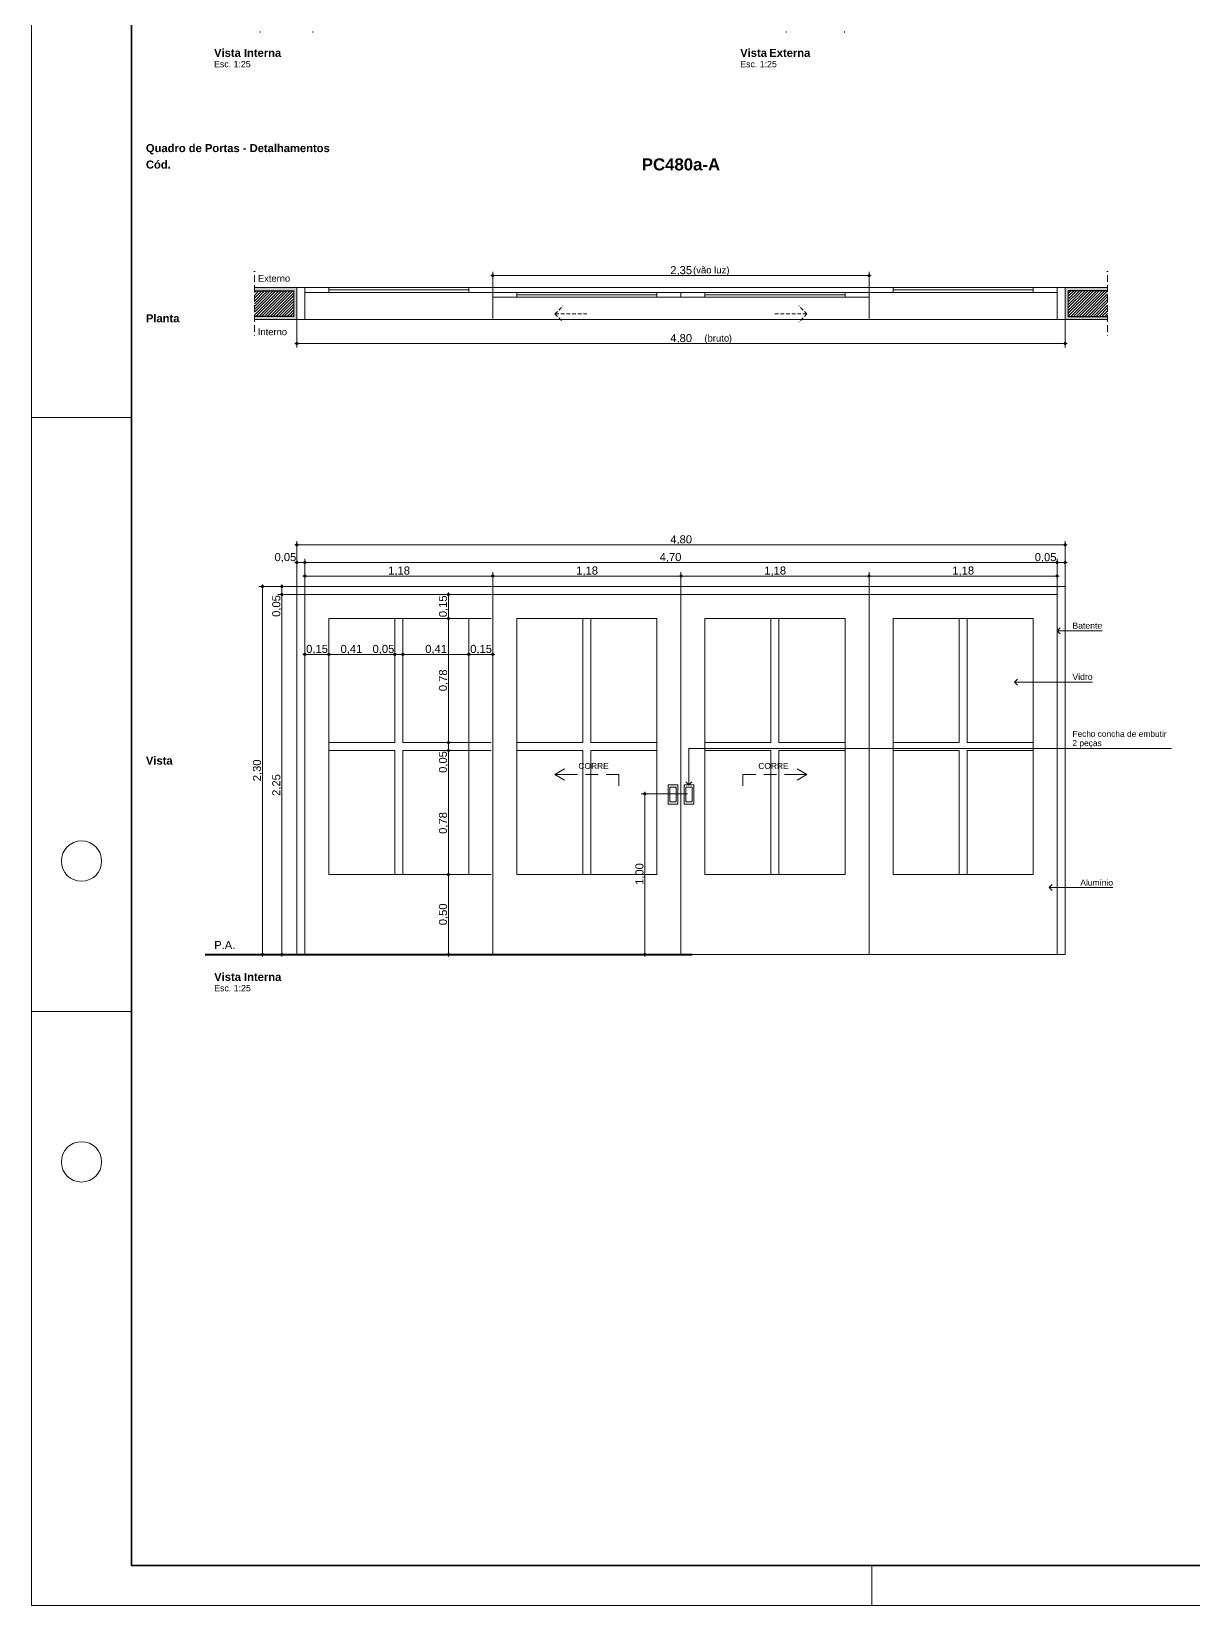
# Paper-space layout 'CAPS I e II_ FL 08.13 DETALHAMENTO DE PORTAS ' of a CAD drawing. Header units: metres. Extents: x 0 to 1400, y 0 to 841.
# Drawn here: x 0 to 290.4, y 0 to 393.5 of the extents above; entities that cross this region are included whole.
import ezdxf
from ezdxf.xclip import XClip

# ---------------------------------------------------------------- set-up
doc = ezdxf.new("R2010")
doc.units = ezdxf.units.M
doc.header["$MEASUREMENT"] = 0
doc.header["$XCLIPFRAME"] = 0
doc.linetypes.add('Achse', pattern=[0.0023, 0, -0.0008, 0.0015, 0])
doc.linetypes.add('Dashed', pattern=[0.0014, 0.0009, -0.0005])
for name, color, linetype, lineweight in [('0_Caneta_No__1', 7, 'Continuous', 35), ('0_Caneta_No__241', 7, 'Continuous', 13), ('0_Caneta_No__3', 7, 'Continuous', 25), ('0_Caneta_No__5', 7, 'Continuous', 20), ('0_Caneta_No__7', 7, 'Continuous', 13), ('0_Caneta_No__8', 7, 'Continuous', 9), ('0_Caneta_No__99', 7, 'Continuous', 20)]:
    doc.layers.add(name, color=color, linetype=linetype, lineweight=lineweight)
for name, color, linetype, lineweight, true_color in [('0_Caneta_No__25', 7, 'Continuous', 13, 0x982312), ('0_Caneta_No__9', 7, 'Continuous', 9, 0x020202), ('0_Caneta_No__96', 7, 'Continuous', 0, 0xb6b6b6), ('0_Caneta_No__97', 7, 'Continuous', 13, 0x6b6b6b)]:
    doc.layers.add(name, color=color, linetype=linetype, lineweight=lineweight, true_color=true_color)
doc.styles.add('GENERATED_STYLE_1', font='arial.ttf')
doc.styles.add('GENERATED_STYLE_2', font='arial.ttf')
pattern_1 = [(45, (27.60237, 827.6281), (-0.3535534, 0.3535534), [])]

# ---------------------------------------------------------------- blocks, each defined once
blk = doc.blocks.new('Drawing_1_1', base_point=(27.6, 827.63))
at = {"linetype": 'Continuous', "lineweight": 0, "ltscale": 1000, "true_color": 0xffffff}
for points in [[(55.71, 329.47), (55.71, 328.67), (65.53, 328.67), (65.53, 322.27), (55.71, 322.27), (55.71, 321.47), (66.33, 321.47), (66.33, 329.47)], [(268.96, 329.47), (258.33, 329.47), (258.33, 321.47), (268.96, 321.47), (268.96, 322.27), (259.13, 322.27), (259.13, 328.67), (268.96, 328.67)]]:
    blk.add_hatch(color=7, dxfattribs=at).paths.add_polyline_path(points)
at = {"linetype": 'Continuous', "lineweight": 0, "ltscale": 1000, "true_color": 0x000000}
h = blk.add_hatch(dxfattribs=at)
h.set_pattern_fill('common_brick_0001', color=18, style=0, pattern_type=2)
h.set_pattern_definition(pattern_1)
h.paths.add_polyline_path([(65.53, 328.67), (55.71, 328.67), (55.71, 322.27), (65.53, 322.27)])
h = blk.add_hatch(dxfattribs=at)
h.set_pattern_fill('common_brick_0001', color=18, style=0, pattern_type=2)
h.set_pattern_definition(pattern_1)
h.paths.add_polyline_path([(259.13, 328.67), (259.13, 322.27), (268.96, 322.27), (268.96, 328.67)])
at = {"layer": '0_Caneta_No__25', "linetype": 'Continuous', "lineweight": 13, "ltscale": 1000, "true_color": 0x982312}
for points in [[(115.08, 332.46), (115.1, 332.36), (115.16, 332.28), (115.24, 332.22), (115.33, 332.21), (115.43, 332.22), (115.51, 332.28), (115.56, 332.36), (115.58, 332.46), (115.56, 332.55), (115.51, 332.63), (115.43, 332.69), (115.33, 332.71), (115.24, 332.69), (115.16, 332.63), (115.1, 332.55)], [(209.08, 332.46), (209.1, 332.36), (209.16, 332.28), (209.24, 332.22), (209.33, 332.21), (209.43, 332.22), (209.51, 332.28), (209.56, 332.36), (209.58, 332.46), (209.56, 332.55), (209.51, 332.63), (209.43, 332.69), (209.33, 332.71), (209.24, 332.69), (209.16, 332.63), (209.1, 332.55)], [(66.08, 315.47), (66.1, 315.37), (66.16, 315.29), (66.24, 315.24), (66.33, 315.22), (66.43, 315.24), (66.51, 315.29), (66.56, 315.37), (66.58, 315.47), (66.56, 315.56), (66.51, 315.65), (66.43, 315.7), (66.33, 315.72), (66.24, 315.7), (66.16, 315.65), (66.1, 315.56)], [(258.08, 315.47), (258.1, 315.37), (258.16, 315.29), (258.24, 315.24), (258.33, 315.22), (258.43, 315.24), (258.51, 315.29), (258.56, 315.37), (258.58, 315.47), (258.56, 315.56), (258.51, 315.65), (258.43, 315.7), (258.33, 315.72), (258.24, 315.7), (258.16, 315.65), (258.1, 315.56)], [(66.08, 265.16), (66.1, 265.07), (66.16, 264.99), (66.24, 264.93), (66.33, 264.91), (66.43, 264.93), (66.51, 264.99), (66.56, 265.07), (66.58, 265.16), (66.56, 265.26), (66.51, 265.34), (66.43, 265.39), (66.33, 265.41), (66.24, 265.39), (66.16, 265.34), (66.1, 265.26)], [(258.08, 265.16), (258.1, 265.07), (258.16, 264.99), (258.24, 264.93), (258.33, 264.91), (258.43, 264.93), (258.51, 264.99), (258.56, 265.07), (258.58, 265.16), (258.56, 265.26), (258.51, 265.34), (258.43, 265.39), (258.33, 265.41), (258.24, 265.39), (258.16, 265.34), (258.1, 265.26)], [(66.08, 260.72), (66.1, 260.63), (66.16, 260.54), (66.24, 260.49), (66.33, 260.47), (66.43, 260.49), (66.51, 260.54), (66.56, 260.63), (66.58, 260.72), (66.56, 260.82), (66.51, 260.9), (66.43, 260.95), (66.33, 260.97), (66.24, 260.95), (66.16, 260.9), (66.1, 260.82)], [(68.08, 260.72), (68.1, 260.63), (68.16, 260.54), (68.24, 260.49), (68.33, 260.47), (68.43, 260.49), (68.51, 260.54), (68.56, 260.63), (68.58, 260.72), (68.56, 260.82), (68.51, 260.9), (68.43, 260.95), (68.33, 260.97), (68.24, 260.95), (68.16, 260.9), (68.1, 260.82)], [(256.08, 260.72), (256.1, 260.63), (256.16, 260.54), (256.24, 260.49), (256.33, 260.47), (256.43, 260.49), (256.51, 260.54), (256.56, 260.63), (256.58, 260.72), (256.56, 260.82), (256.51, 260.9), (256.43, 260.95), (256.33, 260.97), (256.24, 260.95), (256.16, 260.9), (256.1, 260.82)], [(258.08, 260.72), (258.1, 260.63), (258.16, 260.54), (258.24, 260.49), (258.33, 260.47), (258.43, 260.49), (258.51, 260.54), (258.56, 260.63), (258.58, 260.72), (258.56, 260.82), (258.51, 260.9), (258.43, 260.95), (258.33, 260.97), (258.24, 260.95), (258.16, 260.9), (258.1, 260.82)], [(68.08, 257.36), (68.1, 257.26), (68.16, 257.18), (68.24, 257.13), (68.33, 257.11), (68.43, 257.13), (68.51, 257.18), (68.56, 257.26), (68.58, 257.36), (68.56, 257.46), (68.51, 257.54), (68.43, 257.59), (68.33, 257.61), (68.24, 257.59), (68.16, 257.54), (68.1, 257.46)], [(115.08, 257.36), (115.1, 257.26), (115.16, 257.18), (115.24, 257.13), (115.33, 257.11), (115.43, 257.13), (115.51, 257.18), (115.56, 257.26), (115.58, 257.36), (115.56, 257.46), (115.51, 257.54), (115.43, 257.59), (115.33, 257.61), (115.24, 257.59), (115.16, 257.54), (115.1, 257.46)], [(162.08, 257.36), (162.1, 257.26), (162.16, 257.18), (162.24, 257.13), (162.33, 257.11), (162.43, 257.13), (162.51, 257.18), (162.56, 257.26), (162.58, 257.36), (162.56, 257.46), (162.51, 257.54), (162.43, 257.59), (162.33, 257.61), (162.24, 257.59), (162.16, 257.54), (162.1, 257.46)], [(209.08, 257.36), (209.1, 257.26), (209.16, 257.18), (209.24, 257.13), (209.33, 257.11), (209.43, 257.13), (209.51, 257.18), (209.56, 257.26), (209.58, 257.36), (209.56, 257.46), (209.51, 257.54), (209.43, 257.59), (209.33, 257.61), (209.24, 257.59), (209.16, 257.54), (209.1, 257.46)], [(256.08, 257.36), (256.1, 257.26), (256.16, 257.18), (256.24, 257.13), (256.33, 257.11), (256.43, 257.13), (256.51, 257.18), (256.56, 257.26), (256.58, 257.36), (256.56, 257.46), (256.51, 257.54), (256.43, 257.59), (256.33, 257.61), (256.24, 257.59), (256.16, 257.54), (256.1, 257.46)], [(57.47, 254.74), (57.49, 254.64), (57.55, 254.56), (57.63, 254.51), (57.72, 254.49), (57.82, 254.51), (57.9, 254.56), (57.95, 254.64), (57.97, 254.74), (57.95, 254.83), (57.9, 254.92), (57.82, 254.97), (57.72, 254.99), (57.63, 254.97), (57.55, 254.92), (57.49, 254.83)], [(62.29, 254.74), (62.31, 254.64), (62.37, 254.56), (62.45, 254.51), (62.54, 254.49), (62.64, 254.51), (62.72, 254.56), (62.77, 254.64), (62.79, 254.74), (62.77, 254.83), (62.72, 254.92), (62.64, 254.97), (62.54, 254.99), (62.45, 254.97), (62.37, 254.92), (62.31, 254.83)], [(62.29, 252.74), (62.31, 252.64), (62.37, 252.56), (62.45, 252.51), (62.54, 252.49), (62.64, 252.51), (62.72, 252.56), (62.77, 252.64), (62.79, 252.74), (62.77, 252.83), (62.72, 252.92), (62.64, 252.97), (62.54, 252.99), (62.45, 252.97), (62.37, 252.92), (62.31, 252.83)], [(103.95, 252.74), (103.97, 252.64), (104.03, 252.56), (104.11, 252.51), (104.2, 252.49), (104.3, 252.51), (104.38, 252.56), (104.44, 252.64), (104.45, 252.74), (104.44, 252.83), (104.38, 252.92), (104.3, 252.97), (104.2, 252.99), (104.11, 252.97), (104.03, 252.92), (103.97, 252.83)], [(103.95, 246.74), (103.97, 246.64), (104.03, 246.56), (104.11, 246.51), (104.2, 246.49), (104.3, 246.51), (104.38, 246.56), (104.44, 246.64), (104.45, 246.74), (104.44, 246.83), (104.38, 246.92), (104.3, 246.97), (104.2, 246.99), (104.11, 246.97), (104.03, 246.92), (103.97, 246.83)], [(68.08, 237.78), (68.1, 237.68), (68.16, 237.6), (68.24, 237.54), (68.33, 237.53), (68.43, 237.54), (68.51, 237.6), (68.56, 237.68), (68.58, 237.78), (68.56, 237.87), (68.51, 237.95), (68.43, 238.01), (68.33, 238.03), (68.24, 238.01), (68.16, 237.95), (68.1, 237.87)], [(74.08, 237.78), (74.1, 237.68), (74.16, 237.6), (74.24, 237.54), (74.33, 237.53), (74.43, 237.54), (74.51, 237.6), (74.56, 237.68), (74.58, 237.78), (74.56, 237.87), (74.51, 237.95), (74.43, 238.01), (74.33, 238.03), (74.24, 238.01), (74.16, 237.95), (74.1, 237.87)], [(90.58, 237.78), (90.6, 237.68), (90.66, 237.6), (90.74, 237.54), (90.83, 237.53), (90.93, 237.54), (91.01, 237.6), (91.06, 237.68), (91.08, 237.78), (91.06, 237.87), (91.01, 237.95), (90.93, 238.01), (90.83, 238.03), (90.74, 238.01), (90.66, 237.95), (90.6, 237.87)], [(92.58, 237.78), (92.6, 237.68), (92.66, 237.6), (92.74, 237.54), (92.83, 237.53), (92.93, 237.54), (93.01, 237.6), (93.06, 237.68), (93.08, 237.78), (93.06, 237.87), (93.01, 237.95), (92.93, 238.01), (92.83, 238.03), (92.74, 238.01), (92.66, 237.95), (92.6, 237.87)], [(109.08, 237.78), (109.1, 237.68), (109.16, 237.6), (109.24, 237.54), (109.33, 237.53), (109.43, 237.54), (109.51, 237.6), (109.56, 237.68), (109.58, 237.78), (109.56, 237.87), (109.51, 237.95), (109.43, 238.01), (109.33, 238.03), (109.24, 238.01), (109.16, 237.95), (109.1, 237.87)], [(115.08, 237.78), (115.1, 237.68), (115.16, 237.6), (115.24, 237.54), (115.33, 237.53), (115.43, 237.54), (115.51, 237.6), (115.56, 237.68), (115.58, 237.78), (115.56, 237.87), (115.51, 237.95), (115.43, 238.01), (115.33, 238.03), (115.24, 238.01), (115.16, 237.95), (115.1, 237.87)], [(103.95, 215.74), (103.97, 215.64), (104.03, 215.56), (104.11, 215.51), (104.2, 215.49), (104.3, 215.51), (104.38, 215.56), (104.44, 215.64), (104.45, 215.74), (104.44, 215.83), (104.38, 215.92), (104.3, 215.97), (104.2, 215.99), (104.11, 215.97), (104.03, 215.92), (103.97, 215.83)], [(103.95, 213.74), (103.97, 213.64), (104.03, 213.56), (104.11, 213.51), (104.2, 213.49), (104.3, 213.51), (104.38, 213.56), (104.44, 213.64), (104.45, 213.74), (104.44, 213.83), (104.38, 213.92), (104.3, 213.97), (104.2, 213.99), (104.11, 213.97), (104.03, 213.92), (103.97, 213.83)], [(153.07, 202.88), (153.09, 202.78), (153.14, 202.7), (153.22, 202.65), (153.32, 202.63), (153.41, 202.65), (153.49, 202.7), (153.55, 202.78), (153.57, 202.88), (153.55, 202.97), (153.49, 203.05), (153.41, 203.11), (153.32, 203.13), (153.22, 203.11), (153.14, 203.05), (153.09, 202.97)], [(103.95, 182.74), (103.97, 182.64), (104.03, 182.56), (104.11, 182.51), (104.2, 182.49), (104.3, 182.51), (104.38, 182.56), (104.44, 182.64), (104.45, 182.74), (104.44, 182.83), (104.38, 182.92), (104.3, 182.97), (104.2, 182.99), (104.11, 182.97), (104.03, 182.92), (103.97, 182.83)], [(57.47, 162.74), (57.49, 162.64), (57.55, 162.56), (57.63, 162.51), (57.72, 162.49), (57.82, 162.51), (57.9, 162.56), (57.95, 162.64), (57.97, 162.74), (57.95, 162.83), (57.9, 162.92), (57.82, 162.97), (57.72, 162.99), (57.63, 162.97), (57.55, 162.92), (57.49, 162.83)], [(62.29, 162.74), (62.31, 162.64), (62.37, 162.56), (62.45, 162.51), (62.54, 162.49), (62.64, 162.51), (62.72, 162.56), (62.77, 162.64), (62.79, 162.74), (62.77, 162.83), (62.72, 162.92), (62.64, 162.97), (62.54, 162.99), (62.45, 162.97), (62.37, 162.92), (62.31, 162.83)], [(103.95, 162.74), (103.97, 162.64), (104.03, 162.56), (104.11, 162.51), (104.2, 162.49), (104.3, 162.51), (104.38, 162.56), (104.44, 162.64), (104.45, 162.74), (104.44, 162.83), (104.38, 162.92), (104.3, 162.97), (104.2, 162.99), (104.11, 162.97), (104.03, 162.92), (103.97, 162.83)], [(153.07, 162.74), (153.09, 162.64), (153.14, 162.56), (153.22, 162.51), (153.32, 162.49), (153.41, 162.51), (153.49, 162.56), (153.55, 162.64), (153.57, 162.74), (153.55, 162.83), (153.49, 162.92), (153.41, 162.97), (153.32, 162.99), (153.22, 162.97), (153.14, 162.92), (153.09, 162.83)]]:
    blk.add_hatch(color=24, dxfattribs=at).paths.add_polyline_path(points)
at = {"layer": '0_Caneta_No__1', "color": 7, "linetype": 'Continuous', "lineweight": 40, "ltscale": 1000}
blk.add_line((43.37, 162.74), (165.14, 162.74), dxfattribs=at)
at = {"layer": '0_Caneta_No__241', "color": 7, "linetype": 'Achse', "lineweight": 13, "ltscale": 1000}
for p, q in [((55.71, 333.47), (55.71, 317.47)), ((268.96, 333.47), (268.96, 317.47))]:
    blk.add_line(p, q, dxfattribs=at)
at = {"layer": '0_Caneta_No__241', "color": 7, "linetype": 'Continuous', "lineweight": 13, "ltscale": 1000}
for p, q in [((55.71, 329.47), (66.33, 329.47)), ((65.53, 328.67), (65.53, 322.27)), ((66.33, 329.47), (66.33, 321.47)), ((268.96, 329.47), (258.33, 329.47)), ((258.33, 329.47), (258.33, 321.47)), ((259.13, 328.67), (259.13, 322.27)), ((66.33, 321.47), (55.71, 321.47)), ((258.33, 321.47), (268.96, 321.47)), ((130.83, 207.74), (133.26, 209.14)), ((193.83, 207.74), (191.41, 209.14)), ((134.03, 207.74), (130.83, 207.74)), ((130.83, 207.74), (133.26, 206.34)), ((136.43, 207.74), (134.03, 207.74)), ((141.63, 207.74), (138.43, 207.74)), ((146.83, 207.74), (143.63, 207.74)), ((146.83, 207.74), (146.83, 204.94)), ((177.83, 207.74), (181.03, 207.74)), ((177.83, 207.74), (177.83, 204.94)), ((183.03, 207.74), (186.23, 207.74)), ((188.23, 207.74), (190.63, 207.74)), ((190.63, 207.74), (193.83, 207.74)), ((193.83, 207.74), (191.41, 206.34))]:
    blk.add_line(p, q, dxfattribs=at)
at = {"layer": '0_Caneta_No__25', "color": 24, "linetype": 'Continuous', "lineweight": 13, "ltscale": 1000, "true_color": 0x982312}
for p, q in [((57.13, 393.24), (57.13, 393.49)), ((70.34, 393.24), (70.34, 393.49)), ((188.63, 393.24), (188.63, 393.49)), ((203.21, 393.24), (203.21, 393.49)), ((114.83, 332.46), (115.08, 332.46)), ((115.33, 332.71), (115.33, 333.39)), ((115.33, 321.77), (115.33, 332.21)), ((115.58, 332.46), (209.08, 332.46)), ((209.33, 332.71), (209.33, 333.39)), ((209.33, 321.77), (209.33, 332.21)), ((209.58, 332.46), (209.83, 332.46)), ((66.33, 315.72), (66.33, 326.16)), ((258.33, 315.72), (258.33, 326.16)), ((65.83, 315.47), (66.08, 315.47)), ((66.33, 314.53), (66.33, 315.22)), ((66.58, 315.47), (258.08, 315.47)), ((258.33, 314.53), (258.33, 315.22)), ((258.58, 315.47), (258.83, 315.47)), ((65.83, 265.16), (66.08, 265.16)), ((66.33, 265.41), (66.33, 266.1)), ((66.33, 254.48), (66.33, 264.91)), ((66.58, 265.16), (258.08, 265.16)), ((258.33, 265.41), (258.33, 266.1)), ((258.33, 254.48), (258.33, 264.91)), ((258.58, 265.16), (258.83, 265.16)), ((65.83, 260.72), (66.08, 260.72)), ((66.33, 260.97), (66.33, 261.66)), ((66.33, 240.74), (66.33, 260.47)), ((66.58, 260.72), (68.08, 260.72)), ((68.33, 260.97), (68.33, 261.66)), ((68.33, 240.74), (68.33, 260.47)), ((68.58, 260.72), (256.08, 260.72)), ((256.33, 260.97), (256.33, 261.66)), ((256.33, 240.74), (256.33, 260.47)), ((256.58, 260.72), (258.08, 260.72)), ((258.33, 260.97), (258.33, 261.66)), ((258.33, 240.74), (258.33, 260.47)), ((258.58, 260.72), (258.83, 260.72)), ((67.83, 257.36), (68.08, 257.36)), ((68.33, 257.61), (68.33, 258.3)), ((68.33, 237.38), (68.33, 257.11)), ((68.58, 257.36), (115.08, 257.36)), ((115.33, 257.61), (115.33, 258.3)), ((115.33, 237.38), (115.33, 257.11)), ((115.58, 257.36), (162.08, 257.36)), ((162.33, 257.61), (162.33, 258.3)), ((162.33, 237.38), (162.33, 257.11)), ((162.58, 257.36), (209.08, 257.36)), ((209.33, 257.61), (209.33, 258.3)), ((209.33, 237.38), (209.33, 257.11)), ((209.58, 257.36), (256.08, 257.36)), ((256.33, 257.61), (256.33, 258.3)), ((256.33, 237.38), (256.33, 257.11)), ((256.58, 257.36), (256.83, 257.36)), ((57.47, 254.74), (56.79, 254.74)), ((57.72, 254.99), (57.72, 255.24)), ((57.72, 162.99), (57.72, 254.49)), ((68.41, 254.74), (57.97, 254.74)), ((62.29, 254.74), (61.61, 254.74)), ((62.29, 252.74), (61.61, 252.74)), ((62.54, 254.99), (62.54, 255.24)), ((62.54, 252.99), (62.54, 254.49)), ((62.54, 162.99), (62.54, 252.49)), ((73.23, 254.74), (62.79, 254.74)), ((73.23, 252.74), (62.79, 252.74)), ((103.95, 252.74), (103.27, 252.74)), ((104.2, 252.99), (104.2, 253.24)), ((104.2, 246.99), (104.2, 252.49)), ((114.89, 252.74), (104.45, 252.74)), ((103.95, 246.74), (103.27, 246.74)), ((104.2, 215.99), (104.2, 246.49)), ((114.89, 246.74), (104.45, 246.74)), ((256.33, 243.66), (257.08, 244.41)), ((256.33, 243.66), (260.06, 243.66)), ((256.33, 243.66), (257.08, 242.91)), ((260.06, 243.66), (267.59, 243.66)), ((67.83, 237.78), (68.08, 237.78)), ((68.33, 238.03), (68.33, 238.71)), ((68.33, 227.09), (68.33, 237.53)), ((68.58, 237.78), (74.08, 237.78)), ((74.33, 238.03), (74.33, 238.71)), ((74.33, 227.09), (74.33, 237.53)), ((74.58, 237.78), (90.58, 237.78)), ((90.83, 238.03), (90.83, 238.71)), ((90.83, 227.09), (90.83, 237.53)), ((91.08, 237.78), (92.58, 237.78)), ((92.83, 238.03), (92.83, 238.71)), ((92.83, 227.09), (92.83, 237.53)), ((93.08, 237.78), (109.08, 237.78)), ((109.33, 238.03), (109.33, 238.71)), ((109.33, 227.09), (109.33, 237.53)), ((109.58, 237.78), (115.08, 237.78)), ((115.33, 238.03), (115.33, 238.71)), ((115.33, 227.09), (115.33, 237.53)), ((115.58, 237.78), (115.83, 237.78)), ((245.71, 230.85), (246.46, 231.6)), ((245.71, 230.85), (249, 230.85)), ((245.71, 230.85), (246.46, 230.1)), ((249, 230.85), (260.06, 230.85)), ((260.06, 230.85), (265.18, 230.85)), ((103.95, 215.74), (103.27, 215.74)), ((103.95, 213.74), (103.27, 213.74)), ((104.2, 213.99), (104.2, 215.49)), ((104.2, 182.99), (104.2, 213.49)), ((114.89, 215.74), (104.45, 215.74)), ((114.89, 213.74), (104.45, 213.74)), ((164.33, 205.14), (164.33, 214.26)), ((164.33, 214.26), (260.06, 214.26)), ((260.06, 214.26), (284.94, 214.26)), ((164.33, 205.14), (163.58, 205.89)), ((164.33, 205.14), (165.08, 205.89)), ((153.07, 202.88), (152.38, 202.88)), ((153.32, 203.13), (153.32, 203.38)), ((153.32, 162.99), (153.32, 202.63)), ((164, 202.88), (153.57, 202.88)), ((103.95, 182.74), (103.27, 182.74)), ((104.2, 162.99), (104.2, 182.49)), ((114.89, 182.74), (104.45, 182.74)), ((254.37, 179.46), (255.12, 180.21)), ((254.37, 179.46), (257.22, 179.46)), ((254.37, 179.46), (255.12, 178.71)), ((257.22, 179.46), (262.06, 179.46)), ((262.06, 179.46), (270.26, 179.46)), ((57.47, 162.74), (56.79, 162.74)), ((57.72, 162.24), (57.72, 162.49)), ((68.41, 162.74), (57.97, 162.74)), ((62.29, 162.74), (61.61, 162.74)), ((62.54, 162.24), (62.54, 162.49)), ((73.23, 162.74), (62.79, 162.74)), ((103.95, 162.74), (103.27, 162.74)), ((104.2, 162.24), (104.2, 162.49)), ((114.89, 162.74), (104.45, 162.74)), ((153.07, 162.74), (152.38, 162.74)), ((153.32, 162.24), (153.32, 162.49)), ((164, 162.74), (153.57, 162.74))]:
    blk.add_line(p, q, dxfattribs=at)
for centre in [(115.33, 332.46), (209.33, 332.46), (66.33, 315.47), (258.33, 315.47), (66.33, 265.16), (258.33, 265.16), (66.33, 260.72), (68.33, 260.72), (256.33, 260.72), (258.33, 260.72), (68.33, 257.36), (115.33, 257.36), (162.33, 257.36), (209.33, 257.36), (256.33, 257.36), (57.72, 254.74), (62.54, 254.74), (62.54, 252.74), (104.2, 252.74), (104.2, 246.74), (68.33, 237.78), (74.33, 237.78), (90.83, 237.78), (92.83, 237.78), (109.33, 237.78), (115.33, 237.78), (104.2, 215.74), (104.2, 213.74), (153.32, 202.88), (104.2, 182.74), (57.72, 162.74), (62.54, 162.74), (104.2, 162.74), (153.32, 162.74)]:
    blk.add_circle(centre, 0.25, dxfattribs=at)
at = {"layer": '0_Caneta_No__3', "color": 7, "linetype": 'Continuous', "lineweight": 30, "ltscale": 1000}
for p, q in [((55.71, 328.67), (65.53, 328.67)), ((268.96, 328.67), (259.13, 328.67)), ((65.53, 322.27), (55.71, 322.27)), ((259.13, 322.27), (268.96, 322.27))]:
    blk.add_line(p, q, dxfattribs=at)
at = {"layer": '0_Caneta_No__9', "color": 18, "linetype": 'Continuous', "lineweight": 9, "ltscale": 1000, "true_color": 0x020202}
for p, q in [((66.33, 321.47), (66.33, 329.47)), ((66.33, 329.47), (68.33, 329.47)), ((68.33, 329.47), (68.33, 321.47)), ((68.33, 329.47), (74.33, 329.47)), ((68.33, 328.27), (68.33, 329.47)), ((74.33, 328.27), (68.33, 328.27)), ((74.33, 329.47), (109.33, 329.47)), ((74.33, 328.87), (74.33, 329.47)), ((74.33, 329.47), (74.33, 328.27)), ((109.33, 328.87), (74.33, 328.87)), ((74.33, 328.87), (109.33, 328.87)), ((74.33, 328.27), (74.33, 328.87)), ((74.33, 328.87), (109.33, 328.87)), ((109.33, 328.27), (74.33, 328.27)), ((109.33, 329.47), (109.33, 328.87)), ((109.33, 328.27), (109.33, 329.47)), ((109.33, 329.47), (115.33, 329.47)), ((109.33, 328.87), (109.33, 328.27)), ((115.33, 328.27), (109.33, 328.27)), ((115.33, 329.47), (115.33, 328.27)), ((121.33, 328.27), (115.33, 328.27)), ((115.33, 328.27), (115.33, 327.07)), ((115.33, 327.07), (121.33, 327.07)), ((156.33, 328.27), (121.33, 328.27)), ((121.33, 328.27), (121.33, 327.67)), ((121.33, 327.07), (121.33, 328.27)), ((121.33, 327.67), (156.33, 327.67)), ((156.33, 327.67), (121.33, 327.67)), ((121.33, 327.67), (121.33, 327.07)), ((156.33, 327.67), (121.33, 327.67)), ((121.33, 327.07), (156.33, 327.07)), ((156.33, 327.67), (156.33, 328.27)), ((162.33, 328.27), (156.33, 328.27)), ((156.33, 328.27), (156.33, 327.07)), ((156.33, 327.07), (156.33, 327.67)), ((156.33, 327.07), (162.33, 327.07)), ((162.33, 328.27), (168.33, 328.27)), ((162.33, 327.07), (162.33, 328.27)), ((162.33, 327.07), (162.33, 328.27)), ((168.33, 327.07), (162.33, 327.07)), ((168.33, 328.27), (203.33, 328.27)), ((168.33, 327.67), (168.33, 328.27)), ((168.33, 328.27), (168.33, 327.07)), ((203.33, 327.67), (168.33, 327.67)), ((168.33, 327.67), (203.33, 327.67)), ((168.33, 327.07), (168.33, 327.67)), ((168.33, 327.67), (203.33, 327.67)), ((203.33, 327.07), (168.33, 327.07)), ((203.33, 328.27), (203.33, 327.67)), ((203.33, 327.07), (203.33, 328.27)), ((203.33, 328.27), (209.33, 328.27)), ((203.33, 327.67), (203.33, 327.07)), ((209.33, 327.07), (203.33, 327.07)), ((215.33, 329.47), (209.33, 329.47)), ((209.33, 329.47), (209.33, 328.27)), ((209.33, 328.27), (215.33, 328.27)), ((209.33, 328.27), (209.33, 327.07)), ((250.33, 329.47), (215.33, 329.47)), ((215.33, 329.47), (215.33, 328.87)), ((215.33, 328.27), (215.33, 329.47)), ((215.33, 328.87), (250.33, 328.87)), ((250.33, 328.87), (215.33, 328.87)), ((215.33, 328.87), (215.33, 328.27)), ((250.33, 328.87), (215.33, 328.87)), ((215.33, 328.27), (250.33, 328.27)), ((250.33, 328.87), (250.33, 329.47)), ((256.33, 329.47), (250.33, 329.47)), ((250.33, 329.47), (250.33, 328.27)), ((250.33, 328.27), (250.33, 328.87)), ((250.33, 328.27), (256.33, 328.27)), ((256.33, 321.47), (256.33, 329.47)), ((256.33, 329.47), (258.33, 329.47)), ((256.33, 328.27), (256.33, 329.47)), ((258.33, 329.47), (258.33, 321.47)), ((68.33, 321.47), (66.33, 321.47)), ((258.33, 321.47), (256.33, 321.47)), ((66.33, 254.74), (66.33, 252.74)), ((258.33, 254.74), (66.33, 254.74)), ((66.33, 252.74), (66.33, 162.74)), ((68.33, 246.74), (68.33, 252.74)), ((68.33, 252.74), (115.33, 252.74)), ((115.33, 252.74), (115.33, 246.74)), ((115.33, 252.74), (209.33, 252.74)), ((162.33, 246.74), (162.33, 252.74)), ((209.33, 252.74), (209.33, 246.74)), ((256.33, 252.74), (209.33, 252.74)), ((256.33, 246.74), (256.33, 252.74)), ((258.33, 252.74), (258.33, 254.74)), ((258.33, 162.74), (258.33, 252.74)), ((68.33, 182.74), (68.33, 246.74)), ((74.33, 246.74), (74.33, 182.74)), ((109.33, 246.74), (74.33, 246.74)), ((90.83, 215.74), (90.83, 246.74)), ((92.83, 246.74), (92.83, 215.74)), ((109.33, 182.74), (109.33, 246.74)), ((115.33, 246.74), (115.33, 182.74)), ((121.33, 182.74), (121.33, 246.74)), ((121.33, 246.74), (156.33, 246.74)), ((137.83, 246.74), (137.83, 215.74)), ((139.83, 215.74), (139.83, 246.74)), ((156.33, 246.74), (156.33, 182.74)), ((162.33, 182.74), (162.33, 246.74)), ((168.33, 246.74), (168.33, 182.74)), ((203.33, 246.74), (168.33, 246.74)), ((184.83, 215.74), (184.83, 246.74)), ((186.83, 246.74), (186.83, 215.74)), ((203.33, 182.74), (203.33, 246.74)), ((209.33, 246.74), (209.33, 182.74)), ((215.33, 182.74), (215.33, 246.74)), ((215.33, 246.74), (250.33, 246.74)), ((231.83, 246.74), (231.83, 215.74)), ((233.83, 215.74), (233.83, 246.74)), ((250.33, 246.74), (250.33, 182.74)), ((256.33, 182.74), (256.33, 246.74)), ((74.33, 215.74), (90.83, 215.74)), ((90.83, 213.74), (74.33, 213.74)), ((90.83, 182.74), (90.83, 213.74)), ((92.83, 215.74), (109.33, 215.74)), ((92.83, 213.74), (92.83, 182.74)), ((109.33, 213.74), (92.83, 213.74)), ((137.83, 215.74), (121.33, 215.74)), ((121.33, 213.74), (137.83, 213.74)), ((137.83, 213.74), (137.83, 182.74)), ((156.33, 215.74), (139.83, 215.74)), ((139.83, 182.74), (139.83, 213.74)), ((139.83, 213.74), (156.33, 213.74)), ((168.33, 215.74), (184.83, 215.74)), ((184.83, 213.74), (168.33, 213.74)), ((184.83, 182.74), (184.83, 213.74)), ((186.83, 215.74), (203.33, 215.74)), ((186.83, 213.74), (186.83, 182.74)), ((203.33, 213.74), (186.83, 213.74)), ((231.83, 215.74), (215.33, 215.74)), ((215.33, 213.74), (231.83, 213.74)), ((231.83, 213.74), (231.83, 182.74)), ((250.33, 215.74), (233.83, 215.74)), ((233.83, 182.74), (233.83, 213.74)), ((233.83, 213.74), (250.33, 213.74)), ((159.13, 200.34), (159.13, 205.14)), ((159.13, 205.14), (161.53, 205.14)), ((161.53, 205.14), (161.53, 200.34)), ((165.53, 205.14), (163.13, 205.14)), ((163.13, 205.14), (163.13, 200.34)), ((165.53, 200.34), (165.53, 205.14)), ((161.13, 204.54), (159.53, 204.54)), ((159.53, 204.54), (159.53, 200.94)), ((159.53, 200.94), (161.13, 200.94)), ((161.13, 200.94), (161.13, 204.54)), ((163.53, 200.94), (163.53, 204.54)), ((163.53, 204.54), (165.13, 204.54)), ((165.13, 200.94), (163.53, 200.94)), ((165.13, 204.54), (165.13, 200.94)), ((161.53, 200.34), (159.13, 200.34)), ((163.13, 200.34), (165.53, 200.34)), ((68.33, 162.74), (68.33, 182.74)), ((74.33, 182.74), (109.33, 182.74)), ((115.33, 182.74), (115.33, 162.74)), ((156.33, 182.74), (121.33, 182.74)), ((162.33, 162.74), (162.33, 182.74)), ((168.33, 182.74), (203.33, 182.74)), ((209.33, 182.74), (209.33, 162.74)), ((250.33, 182.74), (215.33, 182.74)), ((256.33, 162.74), (256.33, 182.74)), ((66.33, 162.74), (68.33, 162.74)), ((115.33, 162.74), (68.33, 162.74)), ((115.33, 162.74), (162.33, 162.74)), ((209.33, 162.74), (162.33, 162.74)), ((209.33, 162.74), (256.33, 162.74)), ((256.33, 162.74), (258.33, 162.74))]:
    blk.add_line(p, q, dxfattribs=at)
at = {"layer": '0_Caneta_No__96', "color": 253, "linetype": 'Continuous', "lineweight": 0, "ltscale": 1000, "true_color": 0xb6b6b6}
for p, q in [((258.33, 329.47), (66.33, 329.47)), ((258.33, 321.47), (66.33, 321.47))]:
    blk.add_line(p, q, dxfattribs=at)
at = {"layer": '0_Caneta_No__97', "color": 251, "linetype": 'Dashed', "lineweight": 13, "ltscale": 1000, "true_color": 0x6b6b6b}
for p, q in [((130.83, 322.87), (132.83, 324.87)), ((138.83, 322.87), (130.83, 322.87)), ((130.83, 322.87), (132.83, 320.87)), ((185.83, 322.87), (193.83, 322.87)), ((193.83, 322.87), (191.83, 324.87)), ((193.83, 322.87), (191.83, 320.87))]:
    blk.add_line(p, q, dxfattribs=at)
at = {"layer": '0_Caneta_No__1', "color": 7, "linetype": 'Continuous', "lineweight": 40, "insert": (162.33, 360.24), "char_height": 3, "attachment_point": 5, "style": 'GENERATED_STYLE_2'}
blk.add_mtext('\\A1;{\\pqc;\\fArial|b1|i0|c0|p0;\\W1.000000;PC480a-A}', dxfattribs=at)
at = {"layer": '0_Caneta_No__241', "color": 7, "linetype": 'Continuous', "lineweight": 13, "char_height": 1.5, "attachment_point": 7, "style": 'GENERATED_STYLE_1'}
for s, insert in [('\\A1;{\\pql;\\pt0;\\fArial|b0|i0|c0|p0;\\W1.000000;Fech}', (260.16, 217.13)), ('\\A1;{\\pql;\\pt0;\\fArial|b0|i0|c0|p0;\\W1.000000;o concha de embutir}', (264.73, 217.13)), ('\\A1;{\\pql;\\pt0;\\fArial|b0|i0|c0|p0;\\W1.000000;2 peças}', (260.16, 214.38)), ('\\A1;{\\pql;\\pt0;\\fArial|b0|i0|c0|p0;\\W1.000000; }', (267.36, 214.78))]:
    blk.add_mtext(s, dxfattribs=dict(at, insert=insert))
at = {"layer": '0_Caneta_No__25', "color": 24, "linetype": 'Continuous', "lineweight": 13, "true_color": 0x982312, "attachment_point": 7, "style": 'GENERATED_STYLE_1'}
for s, insert, char_height in [('\\A1;{\\pql;\\pt0;\\fArial|b0|i0|c0|p0;\\W1.000000;2,35}', (159.66, 332.45), 2), ('\\A1;{\\pql;\\pt0;\\fArial|b0|i0|c0|p0;\\W1.000000;(vão luz)}', (165.35, 332.5), 1.7), ('\\A1;{\\pql;\\pt0;\\fArial|b0|i0|c0|p0;\\W1.000000;Externo}', (56.59, 330.91), 1.6737), ('\\A1;{\\pql;\\pt0;\\fArial|b0|i0|c0|p0;\\W1.000000;Interno}', (56.59, 317.55), 1.6737), ('\\A1;{\\pql;\\pt0;\\fArial|b0|i0|c0|p0;\\W1.000000;4,80}', (159.66, 315.47), 2), ('\\A1;{\\pql;\\pt0;\\fArial|b0|i0|c0|p0;\\W1.000000;(bruto}', (168.18, 315.46), 1.7), ('\\A1;{\\pql;\\pt0;\\fArial|b0|i0|c0|p0;\\W1.000000;)}', (174.27, 315.46), 1.7), ('\\A1;{\\pql;\\pt0;\\fArial|b0|i0|c0|p0;\\W1.000000;4,80}', (159.66, 265.16), 2), ('\\A1;{\\pql;\\pt0;\\fArial|b0|i0|c0|p0;\\W1.000000;0,05}', (60.75, 260.72), 2), ('\\A1;{\\pql;\\pt0;\\fArial|b0|i0|c0|p0;\\W1.000000;1,18}', (89.16, 257.36), 2), ('\\A1;{\\pql;\\pt0;\\fArial|b0|i0|c0|p0;\\W1.000000;1,18}', (136.16, 257.36), 2), ('\\A1;{\\pql;\\pt0;\\fArial|b0|i0|c0|p0;\\W1.000000;4,70}', (157, 260.72), 2), ('\\A1;{\\pql;\\pt0;\\fArial|b0|i0|c0|p0;\\W1.000000;1,18}', (183.16, 257.36), 2), ('\\A1;{\\pql;\\pt0;\\fArial|b0|i0|c0|p0;\\W1.000000;1,18}', (230.16, 257.36), 2), ('\\A1;{\\pql;\\pt0;\\fArial|b0|i0|c0|p0;\\W1.000000;0,05}', (250.75, 260.72), 2), ('\\A1;{\\pql;\\pt0;\\fArial|b0|i0|c0|p0;\\W1.000000;0,15}', (68.66, 237.77), 2), ('\\A1;{\\pql;\\pt0;\\fArial|b0|i0|c0|p0;\\W1.000000;0,41}', (77.25, 237.77), 2), ('\\A1;{\\pql;\\pt0;\\fArial|b0|i0|c0|p0;\\W1.000000;0,05}', (85.25, 237.77), 2), ('\\A1;{\\pql;\\pt0;\\fArial|b0|i0|c0|p0;\\W1.000000;0,41}', (98.41, 237.77), 2), ('\\A1;{\\pql;\\pt0;\\fArial|b0|i0|c0|p0;\\W1.000000;0,15}', (109.66, 237.77), 2)]:
    blk.add_mtext(s, dxfattribs=dict(at, insert=insert, char_height=char_height))
at = {"layer": '0_Caneta_No__25', "color": 24, "linetype": 'Continuous', "lineweight": 13, "true_color": 0x982312, "char_height": 2, "attachment_point": 7, "rotation": 90, "style": 'GENERATED_STYLE_1'}
for s, insert in [('\\A1;{\\pql;\\pt0;\\fArial|b0|i0|c0|p0;\\W1.000000;0,05}', (62.55, 247.15)), ('\\A1;{\\pql;\\pt0;\\fArial|b0|i0|c0|p0;\\W1.000000;0,15}', (104.21, 247.07)), ('\\A1;{\\pql;\\pt0;\\fArial|b0|i0|c0|p0;\\W1.000000;0,78}', (104.21, 228.57)), ('\\A1;{\\pql;\\pt0;\\fArial|b0|i0|c0|p0;\\W1.000000;0,05}', (104.21, 208.15)), ('\\A1;{\\pql;\\pt0;\\fArial|b0|i0|c0|p0;\\W1.000000;2,30}', (57.73, 206.07)), ('\\A1;{\\pql;\\pt0;\\fArial|b0|i0|c0|p0;\\W1.000000;2,25}', (62.55, 202.4)), ('\\A1;{\\pql;\\pt0;\\fArial|b0|i0|c0|p0;\\W1.000000;0,78}', (104.21, 192.9)), ('\\A1;{\\pql;\\pt0;\\fArial|b0|i0|c0|p0;\\W1.000000;1,00}', (153.32, 180.14)), ('\\A1;{\\pql;\\pt0;\\fArial|b0|i0|c0|p0;\\W1.000000;0,50}', (104.21, 170.07))]:
    blk.add_mtext(s, dxfattribs=dict(at, insert=insert))
at = {"layer": '0_Caneta_No__5', "color": 7, "linetype": 'Continuous', "lineweight": 20}
for s, insert, char_height, attachment_point, style in [('\\A1;{\\pql;\\pt0;\\fArial|b1|i0|c0|p0;\\W1.000000;Vista Interna}', (45.64, 387.12), 2, 7, 'GENERATED_STYLE_2'), ('\\A1;{\\pql;\\pt0;\\fArial|b0|i0|c0|p0;\\W1.000000;Esc. 1:25}', (45.64, 384.53), 1.57, 7, 'GENERATED_STYLE_1'), ('\\A1;{\\pql;\\pt0;\\fArial|b1|i0|c0|p0;\\W1.000000;Vista }', (177.14, 387.12), 2, 7, 'GENERATED_STYLE_2'), ('\\A1;{\\pql;\\pt0;\\fArial|b0|i0|c0|p0;\\W1.000000;Esc. 1:25}', (177.14, 384.53), 1.57, 7, 'GENERATED_STYLE_1'), ('\\A1;{\\pql;\\pt0;\\fArial|b1|i0|c0|p0;\\W1.000000;Externa}', (184.41, 387.12), 2, 7, 'GENERATED_STYLE_2'), ('\\A1;{\\pql;\\fArial|b1|i0|c0|p0;\\W1.000000;Quadro de Portas - Detalhamentos}', (28.6, 364.05), 2, 4, 'GENERATED_STYLE_2'), ('\\A1;{\\pql;\\fArial|b1|i0|c0|p0;\\W1.000000;Cód.}', (28.6, 360.21), 2, 4, 'GENERATED_STYLE_2'), ('\\A1;{\\pql;\\fArial|b1|i0|c0|p0;\\W1.000000;Planta}', (28.6, 321.78), 2, 4, 'GENERATED_STYLE_2'), ('\\A1;{\\pql;\\fArial|b1|i0|c0|p0;\\W1.000000;Vista }', (28.6, 211.21), 2, 4, 'GENERATED_STYLE_2'), ('\\A1;{\\pql;\\pt0;\\fArial|b0|i0|c0|p0;\\W1.000000;CORRE}', (136.71, 209.11), 1.5, 7, 'GENERATED_STYLE_1'), ('\\A1;{\\pql;\\pt0;\\fArial|b0|i0|c0|p0;\\W1.000000;CORRE}', (181.66, 209.11), 1.5, 7, 'GENERATED_STYLE_1'), ('\\A1;{\\pql;\\pt0;\\fArial|b0|i0|c0|p0;\\W1.000000;P.A.}', (45.67, 164.11), 2, 7, 'GENERATED_STYLE_1'), ('\\A1;{\\pql;\\pt0;\\fArial|b1|i0|c0|p0;\\W1.000000;Vista Interna}', (45.67, 156.12), 2, 7, 'GENERATED_STYLE_2'), ('\\A1;{\\pql;\\pt0;\\fArial|b0|i0|c0|p0;\\W1.000000;Esc. 1:25}', (45.67, 153.53), 1.57, 7, 'GENERATED_STYLE_1')]:
    blk.add_mtext(s, dxfattribs=dict(at, insert=insert, char_height=char_height, attachment_point=attachment_point, style=style))
at = {"layer": '0_Caneta_No__99', "color": 7, "linetype": 'Continuous', "lineweight": 20, "attachment_point": 7, "style": 'GENERATED_STYLE_1'}
for s, insert, char_height in [('\\A1;{\\pql;\\pt0;\\fArial|b0|i0|c0|p0;\\W1.000000;Batente}', (260.16, 244.17), 1.55), ('\\A1;{\\pql;\\pt0;\\fArial|b0|i0|c0|p0;\\W1.000000;Vidro}', (260.16, 231.36), 1.55), ('\\A1;{\\pql;\\pt0;\\fArial|b0|i0|c0|p0;\\W1.000000;Alumínio}', (262.16, 179.96), 1.5)]:
    blk.add_mtext(s, dxfattribs=dict(at, insert=insert, char_height=char_height))

psp = doc.layouts.new('CAPS I e II_ FL 08.13 DETALHAMENTO DE PORTAS ')

# ---------------------------------------------------------------- linework, layer by layer
at = {"layer": '0_Caneta_No__1', "color": 7, "linetype": 'Continuous', "lineweight": 35, "ltscale": 1000, "flags": 128}
psp.add_lwpolyline([(1004, 10), (1390, 10), (1390, 305), (1390, 831), (25, 831), (25, 10)], close=True, dxfattribs=at)
at = {"layer": '0_Caneta_No__241', "color": 7, "linetype": 'Continuous', "lineweight": 13, "ltscale": 1000}
for centre in [(12.5, 186.1), (12.5, 110.9)]:
    psp.add_circle(centre, 5.04, dxfattribs=at)
at = {"layer": '0_Caneta_No__7', "color": 7, "linetype": 'Continuous', "lineweight": 13, "ltscale": 1000, "flags": 128}
psp.add_lwpolyline([(1400, 0), (1400, 841), (0, 841), (0, 0)], close=True, dxfattribs=at)
at = {"layer": '0_Caneta_No__8', "color": 7, "linetype": 'Continuous', "lineweight": 9, "ltscale": 1000}
for p, q in [((25, 297), (0, 297)), ((25, 148.5), (0, 148.5)), ((210, 0), (210, 10))]:
    psp.add_line(p, q, dxfattribs=at)

# ---------------------------------------------------------------- block references
at = {"color": 64, "linetype": 'Continuous', "lineweight": 0, "ltscale": 1000, "true_color": 0x80aa00}
ref = psp.add_blockref('Drawing_1_1', (27.6, 827.63), dxfattribs=at)
XClip(ref).set_block_clipping_path([(27.5923725369, 827.6381340294), (27.5923725369, 136.6125430929), (792.8962344417, 136.6125430929), (792.8962344417, 364.0724860526), (1394.3636701186, 364.0724860526), (1394.3636701186, 827.6381340294)])

doc.saveas('drawing.dxf')
